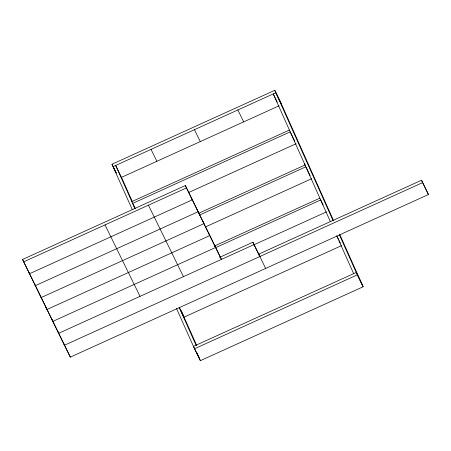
<?xml version="1.0" encoding="UTF-8"?>
<svg xmlns="http://www.w3.org/2000/svg" width="451" height="451" viewBox="0 0 451 451"><rect width="100%" height="100%" fill="white"/><g stroke="black" fill="none" stroke-linecap="round" stroke-linejoin="round"><path stroke-width="0.68" d="M132.295 209.636L111.983 164.232L274.772 90.324L280.607 102.236L333.655 220.821M134.9 208.452L115.659 165.444L121.499 177.35L279.113 105.793M131.827 201.591L289.407 130.051M219.614 257.341L252.915 242.221L258.756 254.127L421.538 180.225L428.45 194.528L70.317 357.119L22.55 259.46L185.338 185.553L221.43 259.398L185.338 185.553M23.621 261.856L186.41 187.954M188.433 192.616L296.048 143.756M198.711 213.278L305.039 165.004M199.511 215.076L305.846 166.802L310.147 175.574M205.352 226.983L311.68 178.709M214.18 246.139L319.872 198.158M215.623 247.644L320.672 199.951L323.13 204.968M265.662 268.435L253.986 244.617L58.647 333.3L57.57 330.904M253.49 245.011L326.513 211.863M428.45 194.528L422.615 182.621L64.482 345.212L63.411 342.816M341.61 245.615L184.031 317.154L179.425 307.751M194.528 348.764L357.316 274.862L363.151 286.768L200.368 360.676L194.528 348.764L176.516 308.495M281.678 104.632L275.843 92.726L113.054 166.628L116.127 172.896M277.23 102.056L273.238 93.904L330.38 221.65M294.819 141.253L290.213 131.85L132.633 203.39L135.091 208.401M304.504 163.803L305.118 165.06M362.08 284.372L356.245 272.466L193.456 346.368L199.297 358.274M337.309 236.837L338.538 239.346M339.152 240.597L340.381 243.106M237.857 109.965L243.698 121.877M259.06 254.753L259.985 256.636M194.449 129.674L200.283 141.586M151.04 149.382L156.875 161.289M148.424 205.194L183.45 276.643M131.292 200.396L131.906 201.648M134.06 206.034L134.979 207.917M111.983 164.232L116.285 173.004M180.158 309.087L183.23 315.356M105.015 224.902L140.035 296.352M22.55 259.46L33.915 282.647M421.538 180.225L422.615 182.621M339.969 234.943L363.151 286.768M274.772 90.324L332.985 220.466M339.304 234.593L357.316 274.862M336.7 235.772L353.64 273.65M258.756 254.127L259.827 256.523M252.915 242.221L253.986 244.617M214.524 245.096L215.595 247.492L52.806 321.394L51.735 318.998M208.683 233.184L209.76 235.585L46.972 309.487L45.901 307.092M202.849 221.278L203.92 223.673L41.131 297.581L40.06 295.185M197.014 209.371L198.085 211.767L35.296 285.669L34.225 283.273L70.317 357.119M191.173 197.465L192.244 199.861L29.462 273.763L28.385 271.367M121.499 177.35L132.408 201.744M181.223 310.874L196.732 345.539M179.12 307.311L196.061 345.184M196.709 352.502L200.368 360.676"/></g></svg>
